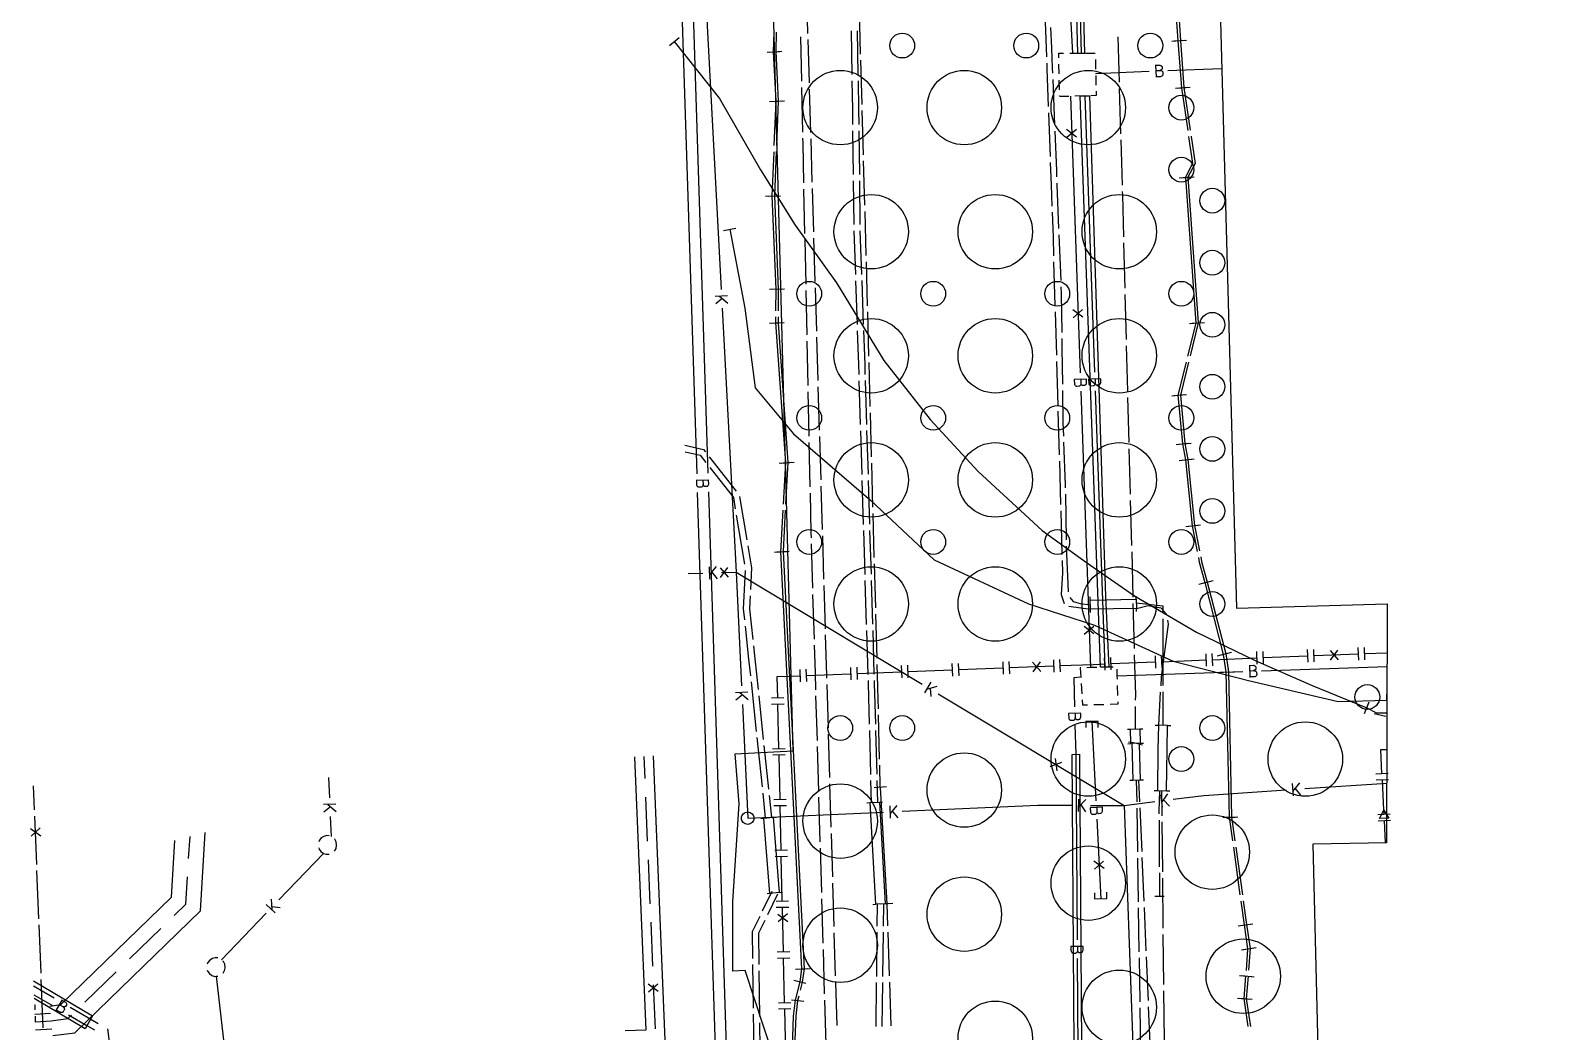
# Model space of a CAD drawing. Header units: metres. Extents: x 17721 to 17912, y 14015 to 15901.
# Drawn here: x 17721.5 to 17845.1, y 15638.4 to 15719 of the extents above; entities that cross this region are included whole.
import ezdxf

# ---------------------------------------------------------------- set-up
doc = ezdxf.new("R2010")
doc.units = ezdxf.units.M
for name, color, linetype in [('GC_GAS_AXIS', 2, 'Continuous'), ('GC_HEAT_AXIS', 30, 'Continuous'), ('GC_POWER_AXIS', 40, 'Continuous'), ('GC_RESULT_1F93603DB5', 3, 'Continuous'), ('GC_RESULT_5DD67F7FB9', 3, 'Continuous'), ('GC_SEWER_AXIS', 6, 'Continuous'), ('GC_SITE_BOUNDARY', 7, 'Continuous'), ('GC_TEST_GREEN_ZONE', 3, 'Continuous'), ('GC_WATER_AXIS', 5, 'Continuous')]:
    doc.layers.add(name, color=color, linetype=linetype)

msp = doc.modelspace()

# ---------------------------------------------------------------- linework, layer by layer
at = {"layer": 'GC_GAS_AXIS'}
for points in [[(17820.36, 15667.95), (17820.32, 15668.95)], [(17820.86, 15667.97), (17820.82, 15668.97)], [(17824.45, 15668.11), (17824.41, 15669.11)], [(17824.95, 15668.13), (17824.91, 15669.13)], [(17826.22, 15669.05), (17826.88, 15668.3)], [(17826.82, 15669.08), (17826.23, 15668.27)], [(17828.54, 15668.27), (17828.5, 15669.27)], [(17829.04, 15668.29), (17829, 15669.29)], [(17787.62, 15666.67), (17787.59, 15667.67)], [(17788.12, 15666.69), (17788.09, 15667.69)], [(17791.72, 15666.83), (17791.68, 15667.83)], [(17792.22, 15666.85), (17792.18, 15667.85)], [(17795.81, 15666.98), (17795.77, 15667.98)], [(17796.31, 15667), (17796.27, 15668)], [(17796.29, 15667.5), (17799.88, 15667.64)], [(17799.9, 15667.14), (17799.86, 15668.14)], [(17800.4, 15667.16), (17800.36, 15668.16)], [(17800.38, 15667.66), (17803.97, 15667.8)], [(17802.24, 15668.11), (17802.9, 15667.35)], [(17802.84, 15668.13), (17802.25, 15667.33)], [(17803.99, 15667.3), (17803.95, 15668.3)], [(17804.49, 15667.32), (17804.45, 15668.32)], [(17804.47, 15667.82), (17807.14, 15667.92), (17808.06, 15667.96)], [(17808.08, 15667.46), (17808.04, 15668.46)], [(17808.58, 15667.48), (17808.54, 15668.48)], [(17808.56, 15667.98), (17812.16, 15668.12)], [(17812.18, 15667.62), (17812.14, 15668.62)], [(17812.68, 15667.64), (17812.64, 15668.64)], [(17812.66, 15668.14), (17816.25, 15668.28)], [(17816.27, 15667.78), (17816.23, 15668.78)], [(17816.77, 15667.8), (17816.73, 15668.8)], [(17816.75, 15668.3), (17820.34, 15668.45)], [(17820.84, 15668.47), (17824.43, 15668.61)], [(17824.93, 15668.63), (17828.52, 15668.77)], [(17829.02, 15668.79), (17830.82, 15668.86)], [(17781.69, 15665.21), (17781.65, 15666.94), (17783.51, 15667.01)], [(17783.53, 15666.51), (17783.49, 15667.51)], [(17784.03, 15666.53), (17783.99, 15667.53)], [(17784.01, 15667.03), (17787.6, 15667.17)], [(17788.1, 15667.19), (17791.7, 15667.33)], [(17792.2, 15667.35), (17795.79, 15667.48)], [(17782.19, 15665.22), (17781.19, 15665.19)], [(17782.2, 15664.72), (17781.2, 15664.69)], [(17781.78, 15661.11), (17781.7, 15664.71)], [(17782.28, 15661.12), (17781.28, 15661.1)], [(17782.3, 15660.62), (17781.3, 15660.6)], [(17781.88, 15657.02), (17781.8, 15660.61)], [(17830.41, 15659.1), (17830.32, 15661.05), (17830.82, 15661.05)], [(17830.91, 15659.13), (17829.91, 15659.08)], [(17830.94, 15658.63), (17829.94, 15658.58)], [(17830.56, 15656.16), (17830.44, 15658.6)], [(17782.38, 15657.03), (17781.38, 15657.01)], [(17782.39, 15656.53), (17781.39, 15656.51)], [(17781.97, 15652.92), (17781.89, 15656.52)], [(17831.08, 15655.85), (17830.08, 15655.79)], [(17831.11, 15655.35), (17830.11, 15655.29)], [(17830.58, 15655.82), (17830.56, 15656.16)], [(17830.7, 15653.57), (17830.61, 15655.32)], [(17782.47, 15652.94), (17781.47, 15652.91)], [(17782.48, 15652.44), (17781.48, 15652.41)], [(17782.06, 15648.83), (17781.98, 15652.42)], [(17782.56, 15648.84), (17781.56, 15648.82)], [(17782.58, 15648.34), (17781.58, 15648.32)], [(17781.73, 15647.2), (17782.49, 15647.85)], [(17782.16, 15644.74), (17782.08, 15648.33)], [(17781.71, 15647.8), (17782.51, 15647.2)], [(17782.66, 15644.75), (17781.66, 15644.73)], [(17782.67, 15644.25), (17781.67, 15644.23)], [(17782.25, 15640.64), (17782.17, 15644.24)], [(17782.75, 15640.65), (17781.75, 15640.63)], [(17782.76, 15640.15), (17781.76, 15640.13)], [(17782.34, 15636.55), (17782.26, 15640.14)]]:
    msp.add_lwpolyline(points, dxfattribs=at)
msp.add_lwpolyline([(17830.56, 15656.16), (17830.95, 15655.53), (17830.21, 15655.51)], close=True, dxfattribs=at)
at = {"layer": 'GC_HEAT_AXIS'}
for points in [[(17771.66, 15660.56), (17772.63, 15636.98), (17769.37, 15636.87)], [(17770.14, 15660.46), (17771.05, 15638.45), (17769.4, 15638.39)], [(17770.9, 15660.51), (17770.97, 15658.73)], [(17771.03, 15657.23), (17771.18, 15653.68)], [(17723.24, 15638), (17725.01, 15638.24), (17735.15, 15648.07), (17735.53, 15654.37)], [(17734.2, 15652.29), (17734.31, 15654.04)], [(17723, 15640.38), (17723.9, 15640.51), (17732.81, 15649.15), (17733.09, 15653.72)], [(17771.24, 15652.18), (17771.39, 15648.63)], [(17733.03, 15647.69), (17733.98, 15648.61), (17734.11, 15650.79)], [(17729.43, 15644.2), (17731.95, 15646.64)], [(17771.45, 15647.14), (17771.6, 15643.59)], [(17725.83, 15640.7), (17728.35, 15643.15)], [(17772.06, 15641.57), (17771.25, 15642.15)], [(17772.03, 15642.16), (17771.28, 15641.51)], [(17771.66, 15642.09), (17771.8, 15638.54)], [(17721.76, 15640.49), (17721.81, 15640.49), (17721.81, 15640.07)], [(17721.79, 15639.74), (17723.06, 15639.82)], [(17721.82, 15639.11), (17723.12, 15639.19), (17724.46, 15639.38), (17724.75, 15639.66)], [(17721.82, 15639.57), (17721.82, 15639.11)], [(17721.82, 15639.11), (17721.82, 15639.1)], [(17721.85, 15638.48), (17723.18, 15638.56)]]:
    msp.add_lwpolyline(points, dxfattribs=at)
at = {"layer": 'GC_POWER_AXIS'}
for points in [[(17784, 15722.27), (17784.1, 15718.77)], [(17788.38, 15717.11), (17788.29, 15720.67)], [(17803.24, 15720.39), (17803.36, 15716.88)], [(17813.83, 15720.07), (17813.96, 15718.18), (17814.25, 15714.39), (17814.75, 15710.96)], [(17814.02, 15720.25), (17814.16, 15718.2), (17814.44, 15714.4), (17814.95, 15710.97)], [(17772.96, 15717.81), (17773.74, 15718.43)], [(17781.38, 15718.88), (17781.33, 15717.29), (17781.54, 15713.31), (17781.39, 15709.74)], [(17781.58, 15718.88), (17781.53, 15717.3), (17781.74, 15713.32), (17781.59, 15709.74)], [(17783.53, 15718.49), (17783.6, 15714.91)], [(17787.69, 15715.45), (17787.63, 15718.98)], [(17788.19, 15715.46), (17788.13, 15718.99)], [(17803.69, 15719.25), (17803.77, 15717.59), (17803.83, 15715.96), (17803.85, 15715.57)], [(17809.11, 15718.49), (17809.21, 15714.84)], [(17773.35, 15718.12), (17777.01, 15713.52), (17780.31, 15707.77), (17783.11, 15703.31), (17786.42, 15698.67), (17790.25, 15692.41), (17793.97, 15687.66), (17797.86, 15683.47), (17803.02, 15678.71), (17806.59, 15676.12), (17810.45, 15673.45), (17815.46, 15670.52), (17820.19, 15668.23), (17824.78, 15666.22), (17829.2, 15664.43), (17829.96, 15664.02), (17830.82, 15664.02)], [(17780.83, 15717.26), (17781.83, 15717.32)], [(17781.03, 15717.27), (17782.03, 15717.33)], [(17784.12, 15718.27), (17784.22, 15714.78)], [(17813.46, 15718.14), (17814.46, 15718.22)], [(17813.66, 15718.16), (17814.66, 15718.23)], [(17788.49, 15713.05), (17788.4, 15716.61)], [(17803.38, 15716.38), (17803.4, 15715.91), (17803.51, 15712.87)], [(17787.75, 15711.42), (17787.74, 15712.63), (17787.7, 15714.95)], [(17788.25, 15711.43), (17788.24, 15712.64), (17788.2, 15714.96)], [(17803.87, 15715.07), (17803.98, 15712.12), (17804.01, 15711.39)], [(17783.61, 15714.41), (17783.69, 15710.82)], [(17784.23, 15714.28), (17784.34, 15710.78)], [(17809.23, 15714.34), (17809.33, 15710.69)], [(17813.75, 15714.35), (17814.75, 15714.43)], [(17813.95, 15714.36), (17814.94, 15714.44)], [(17781.04, 15713.28), (17782.04, 15713.34)], [(17781.24, 15713.29), (17782.24, 15713.35)], [(17788.6, 15708.99), (17788.51, 15712.55)], [(17803.53, 15712.37), (17803.65, 15708.86)], [(17787.8, 15707.4), (17787.76, 15710.92)], [(17788.3, 15707.4), (17788.26, 15710.93)], [(17783.7, 15710.32), (17783.71, 15709.93), (17783.77, 15706.73)], [(17784.35, 15710.28), (17784.45, 15706.78)], [(17804.03, 15710.89), (17804.16, 15707.71), (17804.18, 15707.21)], [(17809.35, 15710.19), (17809.45, 15706.54)], [(17814.82, 15710.47), (17814.82, 15710.44), (17815.13, 15708.32), (17814.56, 15707.16), (17815.4, 15695.43), (17814.74, 15692.76)], [(17815.02, 15710.48), (17815.02, 15710.47), (17815.34, 15708.28), (17814.76, 15707.18), (17815.6, 15695.45)], [(17781.37, 15709.24), (17781.22, 15705.67), (17781.53, 15698.17), (17781.52, 15696.42)], [(17781.57, 15709.25), (17781.42, 15705.67), (17781.73, 15698.17), (17781.72, 15696.42)], [(17788.71, 15704.93), (17788.62, 15708.49)], [(17803.67, 15708.36), (17803.73, 15706.58), (17803.8, 15704.85)], [(17814.26, 15707.14), (17815.26, 15707.21)], [(17783.78, 15706.23), (17783.86, 15702.65)], [(17784.47, 15706.28), (17784.57, 15702.78)], [(17787.85, 15703.37), (17787.8, 15706.9)], [(17788.35, 15703.37), (17788.3, 15706.9)], [(17804.2, 15706.71), (17804.2, 15706.6), (17804.34, 15703.04)], [(17809.47, 15706.04), (17809.48, 15705.76), (17809.56, 15702.39)], [(17814.06, 15707.12), (17815.06, 15707.2)], [(17780.72, 15705.65), (17781.72, 15705.69)], [(17780.92, 15705.65), (17781.92, 15705.69)], [(17788.82, 15700.87), (17788.73, 15704.43)], [(17803.82, 15704.36), (17803.89, 15702.35), (17803.93, 15700.85)], [(17777.33, 15702.9), (17778.31, 15703.08)], [(17777.82, 15702.99), (17779.04, 15696.62), (17779.88, 15690.21), (17782.97, 15686.5), (17789.19, 15681.14), (17794.3, 15676.36), (17801.92, 15672.79), (17807.22, 15671.08), (17813.57, 15668.19), (17819.65, 15666.62), (17826.88, 15664.92), (17830.82, 15665.03)], [(17784.59, 15702.28), (17784.69, 15698.78)], [(17787.98, 15699.34), (17787.85, 15702.87)], [(17788.48, 15699.35), (17788.35, 15702.87)], [(17804.36, 15702.54), (17804.51, 15698.86)], [(17783.87, 15702.15), (17783.95, 15698.56)], [(17809.58, 15701.89), (17809.67, 15698.24)], [(17788.93, 15696.82), (17788.84, 15700.37)], [(17803.94, 15700.35), (17804.04, 15696.84)], [(17788.12, 15695.31), (17787.99, 15698.84)], [(17788.62, 15695.32), (17788.49, 15698.85)], [(17781.03, 15698.15), (17782.03, 15698.19)], [(17781.23, 15698.15), (17782.23, 15698.19)], [(17783.96, 15698.06), (17784.03, 15694.48)], [(17784.7, 15698.28), (17784.81, 15694.78)], [(17804.53, 15698.36), (17804.55, 15697.8), (17804.59, 15694.68)], [(17809.68, 15697.74), (17809.78, 15694.09)], [(17789.04, 15692.76), (17788.95, 15696.32)], [(17804.06, 15696.34), (17804.16, 15692.83)], [(17781.02, 15695.42), (17782.02, 15695.48)], [(17781.22, 15695.42), (17782.22, 15695.48)], [(17781.52, 15695.92), (17781.52, 15695.45), (17782.31, 15684.18), (17782.13, 15680.84)], [(17781.72, 15695.92), (17781.72, 15695.45), (17782.51, 15684.18), (17782.33, 15680.84)], [(17814.9, 15695.39), (17815.9, 15695.47)], [(17815.6, 15695.45), (17814.94, 15692.78)], [(17815.1, 15695.41), (17816.1, 15695.48)], [(17784.04, 15693.98), (17784.12, 15690.39)], [(17784.82, 15694.28), (17784.92, 15690.79)], [(17788.25, 15691.28), (17788.23, 15692.08), (17788.13, 15694.81)], [(17788.75, 15691.29), (17788.73, 15692.1), (17788.63, 15694.82)], [(17804.6, 15694.18), (17804.61, 15693.43), (17804.64, 15690.5)], [(17809.79, 15693.59), (17809.89, 15689.94)], [(17789.15, 15688.7), (17789.06, 15692.26)], [(17804.17, 15692.33), (17804.27, 15688.82)], [(17814.62, 15692.28), (17813.96, 15689.61), (17814.32, 15685.69), (17814.57, 15684.41), (17815.1, 15679.09), (17815.51, 15677.03)], [(17814.82, 15692.29), (17814.16, 15689.62), (17814.52, 15685.71), (17814.77, 15684.43), (17815.29, 15679.11), (17815.7, 15677.07)], [(17784.13, 15689.89), (17784.2, 15686.31)], [(17784.94, 15690.29), (17785.04, 15686.79)], [(17788.37, 15687.25), (17788.27, 15690.78)], [(17788.87, 15687.26), (17788.77, 15690.79)], [(17804.65, 15690), (17804.68, 15687.41), (17804.72, 15686.32)], [(17809.9, 15689.44), (17810, 15685.79)], [(17813.46, 15689.56), (17814.46, 15689.66)], [(17813.66, 15689.58), (17814.65, 15689.67)], [(17789.26, 15684.64), (17789.17, 15688.2)], [(17804.28, 15688.32), (17804.38, 15684.81)], [(17785.06, 15686.29), (17785.16, 15682.79)], [(17788.5, 15683.23), (17788.39, 15686.75)], [(17789, 15683.24), (17788.89, 15686.77)], [(17774.21, 15685.58), (17775.72, 15685.23), (17775.86, 15685.05)], [(17774.23, 15685.06), (17775.43, 15684.79), (17775.91, 15684.18)], [(17784.21, 15685.81), (17784.29, 15682.22)], [(17804.74, 15685.82), (17804.88, 15682.4), (17804.88, 15682.14)], [(17810.01, 15685.29), (17810.1, 15681.64)], [(17813.82, 15685.64), (17814.82, 15685.74)], [(17814.03, 15685.66), (17815.02, 15685.76)], [(17776.17, 15684.66), (17778.35, 15681.87)], [(17776.21, 15683.79), (17778.12, 15681.36), (17778.27, 15680.45)], [(17781.81, 15684.15), (17782.81, 15684.21)], [(17782.01, 15684.15), (17783.01, 15684.21)], [(17789.37, 15680.58), (17789.28, 15684.14)], [(17804.4, 15684.31), (17804.5, 15680.8)], [(17814.07, 15684.36), (17815.07, 15684.46)], [(17814.27, 15684.38), (17815.27, 15684.48)], [(17788.62, 15679.2), (17788.51, 15682.73)], [(17789.12, 15679.21), (17789.01, 15682.74)], [(17778.61, 15681.46), (17779.2, 15677.96)], [(17784.3, 15681.72), (17784.37, 15678.53), (17784.38, 15678.13)], [(17785.17, 15682.29), (17785.28, 15678.79)], [(17804.89, 15681.64), (17804.95, 15677.96)], [(17782.1, 15680.34), (17781.92, 15677), (17783.62, 15643.38), (17783.47, 15642.34), (17783.1, 15640.87), (17782.95, 15639.57), (17782.85, 15637.06), (17783.1, 15634.28)], [(17782.3, 15680.35), (17782.12, 15677.01), (17783.82, 15643.39), (17783.66, 15642.3), (17783.5, 15641.67)], [(17789.48, 15676.53), (17789.39, 15680.08)], [(17804.51, 15680.3), (17804.61, 15676.79)], [(17810.12, 15681.14), (17810.21, 15677.49)], [(17778.35, 15679.95), (17779.02, 15676)], [(17814.6, 15679.04), (17815.6, 15679.14)], [(17814.8, 15679.06), (17815.79, 15679.16)], [(17784.39, 15677.63), (17784.5, 15674.05)], [(17785.29, 15678.29), (17785.39, 15674.79)], [(17788.74, 15675.17), (17788.63, 15678.7)], [(17789.24, 15675.18), (17789.13, 15678.71)], [(17779.28, 15677.47), (17779.57, 15675.71), (17779.49, 15673.95)], [(17781.42, 15676.97), (17782.42, 15677.03)], [(17781.62, 15676.98), (17782.62, 15677.04)], [(17804.63, 15676.29), (17804.65, 15675.3), (17804.54, 15673.56), (17804.8, 15672.83)], [(17804.96, 15677.46), (17805.11, 15673.78)], [(17810.23, 15676.99), (17810.32, 15673.34)], [(17815.61, 15676.54), (17815.68, 15676.17), (17816.12, 15674.51), (17817.61, 15668.73), (17817.83, 15667.31), (17818.09, 15655.61), (17818.36, 15653.69)], [(17815.8, 15676.58), (17815.87, 15676.22), (17816.31, 15674.56), (17817.81, 15668.78), (17818.03, 15667.32), (17818.29, 15655.61), (17818.56, 15653.69)], [(17779.06, 15675.5), (17778.91, 15672.39), (17779.01, 15671.5)], [(17789.59, 15672.47), (17789.5, 15676.03)], [(17785.41, 15674.29), (17785.51, 15670.79)], [(17788.86, 15671.14), (17788.75, 15674.67)], [(17789.36, 15671.15), (17789.25, 15674.68)], [(17815.64, 15674.39), (17816.6, 15674.63)], [(17815.83, 15674.44), (17816.8, 15674.69)], [(17779.46, 15673.45), (17779.41, 15672.4), (17779.68, 15669.92)], [(17784.51, 15673.55), (17784.62, 15669.96)], [(17805.17, 15672.6), (17806.91, 15672.36)], [(17805.25, 15673.32), (17805.5, 15673), (17806.08, 15672.84), (17806.9, 15672.73)], [(17806.89, 15673.11), (17806.89, 15673.36)], [(17810.33, 15672.84), (17810.43, 15669.19)], [(17810.59, 15673.18), (17810.59, 15673.43)], [(17810.6, 15672.89), (17812.75, 15672.63), (17812.75, 15672.1)], [(17810.61, 15672.43), (17811.57, 15672.66), (17812.57, 15672.47), (17813, 15672), (17813.01, 15671.97)], [(17789.7, 15668.41), (17789.61, 15671.97)], [(17806.91, 15672.11), (17806.91, 15672.36)], [(17810.61, 15672.18), (17810.61, 15672.43)], [(17813.11, 15671.48), (17813.18, 15671.16), (17812.62, 15666.93), (17812.57, 15666.18)], [(17812.75, 15671.6), (17812.75, 15666.21)], [(17779.06, 15671), (17779.35, 15668.33), (17779.49, 15667.01)], [(17785.53, 15670.29), (17785.62, 15667.03), (17785.63, 15666.8)], [(17788.98, 15667.11), (17788.88, 15670.64)], [(17789.48, 15667.13), (17789.38, 15670.65)], [(17779.73, 15669.42), (17779.84, 15668.38), (17780.11, 15665.9)], [(17784.63, 15669.46), (17784.7, 15667.24), (17784.74, 15665.88)], [(17817.32, 15668.66), (17818.29, 15668.91)], [(17789.81, 15664.35), (17789.79, 15665.08), (17789.77, 15666.12), (17789.72, 15667.91)], [(17810.44, 15668.69), (17810.53, 15665.45), (17810.52, 15665.04)], [(17817.13, 15668.61), (17818.09, 15668.85)], [(17779.54, 15666.51), (17779.96, 15662.52)], [(17789.09, 15663.09), (17789, 15666.37), (17789, 15666.61)], [(17789.59, 15663.1), (17789.5, 15666.38), (17789.5, 15666.63)], [(17817.33, 15667.3), (17818.33, 15667.32)], [(17817.53, 15667.3), (17818.53, 15667.33)], [(17780.16, 15665.4), (17780.53, 15661.88)], [(17784.75, 15665.38), (17784.86, 15661.79)], [(17785.64, 15666.3), (17785.75, 15662.8)], [(17812.54, 15665.68), (17812.38, 15663.02)], [(17812.75, 15665.71), (17812.75, 15663.01)], [(17830.83, 15664.53), (17830.8, 15665.53)], [(17810.52, 15664.54), (17810.51, 15662.71)], [(17829.01, 15663.97), (17829.39, 15664.89)], [(17829.79, 15663.95), (17830.73, 15663.75)], [(17789.91, 15660.29), (17789.82, 15663.85)], [(17809.88, 15662.69), (17810.13, 15662.7)], [(17810.88, 15662.72), (17811.13, 15662.73)], [(17812.13, 15663.02), (17812.38, 15663.02)], [(17813.13, 15663), (17813.38, 15663)], [(17780.01, 15662.03), (17780.43, 15658.04)], [(17785.76, 15662.3), (17785.86, 15658.8)], [(17789.2, 15659.06), (17789.11, 15662.59)], [(17789.7, 15659.07), (17789.61, 15662.6)], [(17809.92, 15661.53), (17810.17, 15661.54)], [(17809.98, 15661.67), (17810.23, 15661.62)], [(17810.86, 15661.48), (17811.1, 15661.43)], [(17810.92, 15661.56), (17811.17, 15661.57)], [(17780.58, 15661.38), (17780.95, 15657.86)], [(17784.87, 15661.29), (17784.98, 15657.71)], [(17789.96, 15658.01), (17789.92, 15659.79)], [(17721.78, 15656.19), (17721.7, 15658.14)], [(17785.88, 15658.3), (17785.98, 15654.8)], [(17789.26, 15656.79), (17789.21, 15658.56)], [(17790.46, 15658.04), (17789.46, 15657.98)], [(17789.76, 15656.81), (17789.71, 15658.57)], [(17789.96, 15658.01), (17790.48, 15648.62), (17790.54, 15646.85)], [(17810.07, 15658.59), (17810.32, 15658.59)], [(17810.66, 15656.84), (17810.63, 15658.6)], [(17810.79, 15658.61), (17810.86, 15656.85)], [(17810.94, 15658.61), (17811.19, 15658.62)], [(17812.05, 15657.75), (17812.3, 15657.75)], [(17812.47, 15657.74), (17812.43, 15656.07), (17812.43, 15655.87)], [(17812.69, 15655.72), (17812.67, 15657.74)], [(17780.48, 15657.54), (17780.69, 15655.54)], [(17781.01, 15657.36), (17781.19, 15655.6)], [(17784.99, 15657.21), (17785.1, 15653.62)], [(17788.89, 15656.76), (17789.14, 15656.78)], [(17789.89, 15656.82), (17790.14, 15656.84)], [(17813.05, 15657.73), (17813.3, 15657.73)], [(17721.95, 15651.8), (17721.8, 15655.69)], [(17780.32, 15655.52), (17780.57, 15655.54)], [(17781.32, 15655.6), (17781.57, 15655.62)], [(17810.72, 15652.81), (17810.66, 15656.34)], [(17810.89, 15656.35), (17811.04, 15652.85)], [(17812.44, 15655.37), (17812.45, 15651.61)], [(17817.59, 15655.6), (17818.59, 15655.62)], [(17817.79, 15655.6), (17818.79, 15655.63)], [(17721.46, 15654.69), (17722.27, 15654.1)], [(17721.49, 15654.09), (17722.24, 15654.75)], [(17786, 15654.3), (17786.1, 15650.8)], [(17812.73, 15651.19), (17812.69, 15655.22)], [(17785.11, 15653.12), (17785.22, 15649.54)], [(17818.43, 15653.19), (17818.96, 15649.34)], [(17818.63, 15653.2), (17819.16, 15649.36)], [(17810.78, 15648.79), (17810.73, 15652.31)], [(17811.06, 15652.35), (17811.21, 15648.84)], [(17722.13, 15647.42), (17721.97, 15651.3)], [(17812.46, 15651.11), (17812.47, 15649.24)], [(17812.78, 15646.65), (17812.74, 15650.69)], [(17781.22, 15649.62), (17780.45, 15648.04)], [(17780.83, 15649.45), (17781.07, 15649.48)], [(17781.67, 15649.4), (17780.86, 15647.74)], [(17781.82, 15649.54), (17782.07, 15649.56)], [(17786.11, 15650.3), (17786.22, 15646.8)], [(17812.09, 15649.24), (17812.84, 15649.24)], [(17785.23, 15649.04), (17785.33, 15645.45)], [(17789.36, 15648.57), (17789.61, 15648.59)], [(17789.72, 15646.83), (17789.74, 15648.61)], [(17790.98, 15648.65), (17789.98, 15648.59)], [(17790.22, 15646.83), (17790.24, 15648.6)], [(17790.36, 15648.63), (17790.61, 15648.64)], [(17810.84, 15644.76), (17810.79, 15648.29)], [(17811.23, 15648.34), (17811.38, 15644.84)], [(17819.03, 15648.84), (17819.3, 15646.92), (17819.58, 15645), (17819.45, 15643.25)], [(17819.23, 15648.87), (17819.49, 15646.95), (17819.77, 15645.02), (17819.65, 15643.28)], [(17722.3, 15643.03), (17722.15, 15646.92)], [(17780.24, 15647.59), (17779.64, 15646.37), (17779.66, 15644.23)], [(17780.65, 15647.29), (17780.14, 15646.25), (17780.17, 15643.73)], [(17818.81, 15646.85), (17819.79, 15646.99)], [(17819, 15646.87), (17819.99, 15647.02)], [(17786.23, 15646.3), (17786.33, 15642.81)], [(17789.67, 15642.78), (17789.71, 15646.33)], [(17790.17, 15642.78), (17790.21, 15646.33)], [(17790.56, 15646.35), (17790.68, 15642.81)], [(17812.82, 15642.11), (17812.78, 15646.15)], [(17785.35, 15644.95), (17785.45, 15641.37)], [(17810.91, 15640.73), (17810.85, 15644.26)], [(17811.4, 15644.34), (17811.55, 15640.83)], [(17819.09, 15644.93), (17820.07, 15645.07)], [(17819.28, 15644.95), (17820.27, 15645.1)], [(17779.67, 15643.73), (17779.72, 15640.22)], [(17780.18, 15643.23), (17780.22, 15639.54)], [(17783.12, 15643.35), (17784.12, 15643.41)], [(17783.32, 15643.36), (17784.32, 15643.42)], [(17722.47, 15638.64), (17722.32, 15642.53)], [(17782.99, 15642.46), (17783.95, 15642.22)], [(17786.35, 15642.31), (17786.45, 15638.81)], [(17789.62, 15638.73), (17789.66, 15642.28)], [(17790.12, 15638.73), (17790.16, 15642.28)], [(17790.7, 15642.31), (17790.81, 15638.78)], [(17818.92, 15642.85), (17819.92, 15642.77)], [(17819.12, 15642.84), (17820.11, 15642.75)], [(17819.42, 15642.81), (17819.26, 15640.99), (17819.6, 15638.74)], [(17819.62, 15642.79), (17819.46, 15640.98), (17819.8, 15638.74)], [(17782.8, 15640.9), (17783.8, 15640.78)], [(17783.39, 15641.19), (17783.3, 15640.84), (17783.15, 15639.56), (17783.05, 15637.07), (17783.24, 15635.05), (17783.3, 15634.28), (17783.19, 15633.31)], [(17785.47, 15640.87), (17785.57, 15637.28)], [(17812.87, 15637.58), (17812.83, 15641.61)], [(17818.76, 15641.03), (17819.76, 15640.95)], [(17818.96, 15641.02), (17819.95, 15640.93)], [(17779.72, 15639.72), (17779.76, 15636.93), (17779.78, 15636.22)], [(17810.97, 15636.71), (17810.91, 15640.23)], [(17811.57, 15640.33), (17811.71, 15636.82)], [(17780.23, 15639.04), (17780.26, 15636.94), (17780.31, 15635.36)]]:
    msp.add_lwpolyline(points, dxfattribs=at)
for points in [[(17806.89, 15673.1), (17810.59, 15673.17), (17810.61, 15672.43), (17806.91, 15672.36)], [(17810.13, 15662.7), (17810.88, 15662.72), (17810.92, 15661.56), (17810.17, 15661.54)], [(17812.38, 15663.02), (17812.35, 15661.07), (17812.3, 15657.75), (17813.04, 15657.73), (17813.1, 15661.06), (17813.12, 15663)], [(17810.23, 15661.62), (17810.32, 15658.59), (17810.94, 15658.61), (17810.86, 15661.48)], [(17789.14, 15656.78), (17789.89, 15656.82), (17790.36, 15648.63), (17789.61, 15648.59)], [(17780.57, 15655.54), (17781.32, 15655.6), (17781.82, 15649.54), (17781.07, 15649.47)]]:
    msp.add_lwpolyline(points, close=True, dxfattribs=at)
at = {"layer": 'GC_RESULT_1F93603DB5', "true_color": 0x2c7553}
for centre in [(17786.73, 15712.79), (17796.73, 15712.79), (17806.73, 15712.79), (17789.23, 15702.79), (17799.23, 15702.79), (17809.23, 15702.79), (17789.23, 15692.79), (17799.23, 15692.79), (17809.23, 15692.79), (17789.23, 15682.79), (17799.23, 15682.79), (17809.23, 15682.79), (17789.23, 15672.79), (17799.23, 15672.79), (17809.23, 15672.79), (17806.73, 15660.29), (17824.23, 15660.29), (17796.73, 15657.79), (17786.73, 15655.29), (17816.73, 15652.79), (17806.73, 15650.29), (17796.73, 15647.79), (17786.73, 15645.29), (17819.23, 15642.79), (17809.23, 15640.29), (17799.23, 15637.79)]:
    msp.add_circle(centre, 3, dxfattribs=at)
at = {"layer": 'GC_RESULT_5DD67F7FB9', "true_color": 0x9b704a}
for centre in [(17791.73, 15717.79), (17801.73, 15717.79), (17811.73, 15717.79), (17814.23, 15712.79), (17814.23, 15707.79), (17816.73, 15705.29), (17816.73, 15700.29), (17784.23, 15697.79), (17794.23, 15697.79), (17804.23, 15697.79), (17814.23, 15697.79), (17816.73, 15695.29), (17816.73, 15690.29), (17784.23, 15687.79), (17794.23, 15687.79), (17804.23, 15687.79), (17814.23, 15687.79), (17816.73, 15685.29), (17816.73, 15680.29), (17784.23, 15677.79), (17794.23, 15677.79), (17804.23, 15677.79), (17814.23, 15677.79), (17816.73, 15672.79), (17829.23, 15665.29), (17786.73, 15662.79), (17791.73, 15662.79), (17816.73, 15662.79), (17814.23, 15660.29)]:
    msp.add_circle(centre, 1, dxfattribs=at)
at = {"layer": 'GC_SEWER_AXIS'}
for points in [[(17775.32, 15740.77), (17776.01, 15719.39), (17777.13, 15698.13)], [(17777.64, 15697.62), (17776.65, 15697.57)], [(17777.22, 15697.41), (17776.69, 15696.97)], [(17777.01, 15697.59), (17777.68, 15697.02)], [(17777.21, 15696.63), (17778.33, 15675.36)], [(17774.48, 15675.24), (17775.66, 15675.27)], [(17776.17, 15675.78), (17776.2, 15674.79)], [(17776.19, 15675.14), (17776.77, 15675.8)], [(17776.38, 15675.35), (17776.8, 15674.81)], [(17777.65, 15675.72), (17777.05, 15674.91)], [(17777.05, 15675.69), (17777.7, 15674.94)], [(17777.16, 15675.32), (17778.33, 15675.36)], [(17778.33, 15675.36), (17793.34, 15666.34)], [(17778.33, 15675.36), (17778.76, 15666.19)], [(17794.04, 15666.48), (17793.53, 15665.63)], [(17779.27, 15665.69), (17778.28, 15665.64)], [(17778.85, 15665.48), (17778.31, 15665.04)], [(17778.64, 15665.66), (17779.3, 15665.09)], [(17793.71, 15665.93), (17794.55, 15666.17)], [(17793.98, 15666.01), (17794.04, 15665.32)], [(17794.62, 15665.56), (17809.63, 15656.54)], [(17778.84, 15664.69), (17779.27, 15655.53), (17790.22, 15656.02)], [(17804.06, 15660.33), (17804.2, 15659.33)], [(17804.58, 15660.02), (17803.64, 15659.67)], [(17745.47, 15658.8), (17745.55, 15657.17)], [(17816.04, 15657.36), (17822.68, 15657.81)], [(17823.18, 15658.33), (17823.24, 15657.34)], [(17823.22, 15657.69), (17823.78, 15658.37)], [(17823.4, 15657.91), (17823.84, 15657.38)], [(17824.18, 15657.91), (17830.82, 15658.36)], [(17746.06, 15656.66), (17745.07, 15656.62)], [(17745.42, 15656.63), (17746.08, 15656.06)], [(17790.72, 15656.53), (17790.77, 15655.54)], [(17790.75, 15655.89), (17791.32, 15656.55)], [(17791.72, 15656.09), (17802.67, 15656.58)], [(17802.67, 15656.58), (17805.4, 15656.57)], [(17805.93, 15657.05), (17805.92, 15656.06)], [(17805.93, 15656.41), (17806.53, 15657.04)], [(17806.12, 15656.61), (17806.52, 15656.05)], [(17806.9, 15656.56), (17809.63, 15656.54)], [(17809.63, 15656.54), (17812.09, 15656.86)], [(17809.63, 15656.54), (17810.44, 15634.3)], [(17812.55, 15657.4), (17812.68, 15656.42)], [(17812.63, 15656.77), (17813.15, 15657.48)], [(17812.8, 15657), (17813.27, 15656.5)], [(17813.58, 15657.05), (17816.04, 15657.36)], [(17745.63, 15656.45), (17745.1, 15656.02)], [(17745.62, 15655.67), (17745.7, 15654.04)], [(17790.93, 15656.1), (17791.37, 15655.56)], [(17745.52, 15654.1), (17745.34, 15654.12), (17745.1, 15654.06), (17744.89, 15653.94), (17744.74, 15653.75), (17744.69, 15653.61)], [(17744.69, 15653.13), (17744.71, 15653.04), (17744.85, 15652.84), (17745.05, 15652.7), (17745.07, 15652.69), (17745.28, 15652.63), (17745.53, 15652.63)], [(17745.95, 15652.88), (17746.08, 15653.08), (17746.13, 15653.32), (17746.13, 15653.37), (17746.1, 15653.61), (17745.98, 15653.83), (17745.95, 15653.86)], [(17741.48, 15648.94), (17745.07, 15652.69)], [(17736.86, 15644.11), (17740.45, 15647.86)], [(17740.46, 15648.58), (17741.18, 15647.89)], [(17740.92, 15648.13), (17740.88, 15649.01)], [(17740.91, 15648.41), (17741.59, 15648.32)], [(17736.54, 15644.26), (17736.35, 15644.27), (17736.11, 15644.22), (17735.91, 15644.09), (17735.75, 15643.9), (17735.7, 15643.77)], [(17735.7, 15643.28), (17735.73, 15643.2), (17735.87, 15643), (17736.07, 15642.85), (17736.3, 15642.78), (17736.42, 15642.79)], [(17736.97, 15643.04), (17737.09, 15643.24), (17737.15, 15643.47), (17737.15, 15643.53), (17737.11, 15643.77), (17737, 15643.98), (17736.96, 15644.01)], [(17736.42, 15642.79), (17737.25, 15635.55)], [(17736.42, 15642.79), (17736.54, 15642.79)]]:
    msp.add_lwpolyline(points, dxfattribs=at)
msp.add_lwpolyline([(17778.77, 15655.53), (17778.78, 15655.63), (17778.81, 15655.72), (17778.91, 15655.88), (17779.07, 15655.99), (17779.17, 15656.01), (17779.27, 15656.03), (17779.37, 15656.01), (17779.46, 15655.99), (17779.62, 15655.88), (17779.73, 15655.72), (17779.76, 15655.63), (17779.77, 15655.53), (17779.76, 15655.42), (17779.73, 15655.33), (17779.62, 15655.17), (17779.46, 15655.06), (17779.37, 15655.04), (17779.27, 15655.03), (17779.17, 15655.04), (17779.07, 15655.06), (17778.91, 15655.17), (17778.81, 15655.33), (17778.78, 15655.42)], close=True, dxfattribs=at)
at = {"layer": 'GC_SITE_BOUNDARY'}
for points in [[(17778.49, 15482.78), (17778.3, 15491.09), (17779.28, 15491.22), (17779.43, 15501.05), (17778.94, 15514.04), (17778.81, 15521.48), (17786.56, 15521.65), (17786.16, 15533.25), (17785.44, 15566.74), (17784.43, 15604.12), (17783.77, 15634.5), (17781.3, 15636.48), (17779.08, 15643.24), (17778.08, 15643.2), (17778.07, 15648.8), (17778.59, 15656.69), (17778.26, 15660.72), (17782.93, 15660.95), (17780.15, 15766.17)], [(17816.7, 15745.4), (17818.68, 15672.46), (17830.82, 15672.8), (17830.78, 15653.55), (17824.83, 15653.42), (17826.15, 15599.67), (17838.18, 15599.75), (17838.18, 15563.8), (17834.27, 15561.6), (17832.02, 15561.78), (17819.28, 15561.35), (17819.43, 15555.38), (17818.71, 15555.36), (17819.68, 15518.47), (17820.37, 15518.49), (17820.52, 15512.6), (17833.26, 15512.92), (17835.43, 15513.03), (17839.46, 15513.42), (17840.8, 15513.44), (17844.34, 15513.5), (17845.11, 15475.19)]]:
    msp.add_lwpolyline(points, dxfattribs=at)
at = {"layer": 'GC_TEST_GREEN_ZONE'}
for points in [[(17778.49, 15482.78), (17778.3, 15491.09), (17779.28, 15491.22), (17779.43, 15501.05), (17778.94, 15514.04), (17778.81, 15521.48), (17786.56, 15521.65), (17786.16, 15533.25), (17785.44, 15566.74), (17784.43, 15604.12), (17783.77, 15634.5), (17781.3, 15636.48), (17779.08, 15643.24), (17778.08, 15643.2), (17778.07, 15648.8), (17778.59, 15656.69), (17778.26, 15660.72), (17782.93, 15660.95), (17780.15, 15766.17)], [(17816.7, 15745.4), (17818.68, 15672.46), (17830.82, 15672.8), (17830.78, 15653.55), (17824.83, 15653.42), (17826.15, 15599.67), (17838.18, 15599.75), (17838.18, 15563.8), (17834.27, 15561.6), (17832.02, 15561.78), (17819.28, 15561.35), (17819.43, 15555.38), (17818.71, 15555.36), (17819.68, 15518.47), (17820.37, 15518.49), (17820.52, 15512.6), (17833.26, 15512.92), (17835.43, 15513.03), (17839.46, 15513.42), (17840.8, 15513.44), (17844.34, 15513.5), (17845.11, 15475.19)]]:
    msp.add_lwpolyline(points, dxfattribs=at)
at = {"layer": 'GC_WATER_AXIS'}
for points in [[(17804.67, 15760.78), (17805.85, 15717.17), (17806.45, 15717.19), (17805.27, 15760.8)], [(17806.07, 15713.73), (17806.82, 15713.75), (17808.13, 15673.39), (17808.4, 15667.69), (17807.72, 15667.69)], [(17805.42, 15660.67), (17806.02, 15660.68), (17806.23, 15629.29), (17805.65, 15629.29)]]:
    msp.add_lwpolyline(points, close=True, dxfattribs=at)
for points in [[(17773.34, 15748.69), (17774.52, 15731.35), (17776.06, 15683.32)], [(17805.58, 15738.24), (17806.15, 15717.18)], [(17773.17, 15737.9), (17773.62, 15731.31), (17775.16, 15683.28)], [(17804.67, 15731.51), (17805.46, 15717.18)], [(17804.35, 15716.79), (17804.35, 15717.18), (17804.74, 15717.18)], [(17805.24, 15717.18), (17805.46, 15717.18), (17806.02, 15717.18)], [(17806.52, 15717.18), (17807.29, 15717.18), (17807.29, 15717.17)], [(17804.38, 15715.51), (17804.37, 15716.29)], [(17807.3, 15716.67), (17807.32, 15715.89)], [(17812.16, 15716.24), (17812.2, 15715.24)], [(17812.16, 15716.2), (17812.48, 15716.21), (17812.51, 15716.21), (17812.56, 15716.19), (17812.61, 15716.16), (17812.63, 15716.15), (17812.65, 15716.13), (17812.66, 15716.11), (17812.68, 15716.08), (17812.68, 15716.06), (17812.69, 15715.95), (17812.68, 15715.92), (17812.67, 15715.89), (17812.66, 15715.87), (17812.64, 15715.85), (17812.61, 15715.83), (17812.58, 15715.81), (17812.55, 15715.8), (17812.5, 15715.78)], [(17813.14, 15715.77), (17817.46, 15715.94)], [(17804.41, 15714.23), (17804.39, 15715.01)], [(17807.32, 15715.55), (17811.64, 15715.72)], [(17807.33, 15715.39), (17807.35, 15714.61)], [(17812.18, 15715.77), (17812.5, 15715.78)], [(17812.5, 15715.78), (17812.54, 15715.78), (17812.57, 15715.78), (17812.62, 15715.77), (17812.65, 15715.75), (17812.68, 15715.73), (17812.71, 15715.7), (17812.74, 15715.67), (17812.75, 15715.64), (17812.75, 15715.45), (17812.75, 15715.43), (17812.74, 15715.4), (17812.72, 15715.37), (17812.69, 15715.34), (17812.66, 15715.32), (17812.62, 15715.3), (17812.59, 15715.29), (17812.56, 15715.28), (17812.2, 15715.27)], [(17805.16, 15713.7), (17804.43, 15713.68), (17804.42, 15713.73)], [(17805.3, 15713.71), (17806.08, 15691.43)], [(17806.44, 15713.74), (17805.66, 15713.72)], [(17806.45, 15713.74), (17807.23, 15691.46)], [(17807.36, 15714.11), (17807.37, 15713.76), (17806.94, 15713.75)], [(17805.79, 15710.42), (17804.98, 15711.02)], [(17805.77, 15711.02), (17805.01, 15710.37)], [(17806.3, 15695.91), (17805.49, 15696.5)], [(17806.27, 15696.51), (17805.52, 15695.85)], [(17806.59, 15690.91), (17805.6, 15690.87)], [(17806.14, 15690.57), (17806.14, 15690.53), (17806.14, 15690.5), (17806.12, 15690.45), (17806.11, 15690.42), (17806.09, 15690.39), (17806.06, 15690.36), (17806.02, 15690.34), (17805.99, 15690.33), (17805.8, 15690.32), (17805.78, 15690.32), (17805.76, 15690.33), (17805.73, 15690.35), (17805.7, 15690.38), (17805.68, 15690.41), (17805.65, 15690.46), (17805.64, 15690.49), (17805.64, 15690.51), (17805.63, 15690.88)], [(17806.13, 15690.89), (17806.14, 15690.57)], [(17806.13, 15689.93), (17806.91, 15667.66)], [(17806.56, 15690.91), (17806.57, 15690.59), (17806.56, 15690.56), (17806.55, 15690.51), (17806.52, 15690.46), (17806.51, 15690.44), (17806.49, 15690.42), (17806.46, 15690.41), (17806.43, 15690.39), (17806.42, 15690.39), (17806.3, 15690.39), (17806.28, 15690.39), (17806.25, 15690.4), (17806.23, 15690.42), (17806.21, 15690.43), (17806.19, 15690.46), (17806.17, 15690.49), (17806.15, 15690.53), (17806.14, 15690.57)], [(17807.74, 15690.94), (17806.75, 15690.9)], [(17807.29, 15690.6), (17807.29, 15690.56), (17807.29, 15690.53), (17807.27, 15690.48), (17807.26, 15690.45), (17807.24, 15690.42), (17807.21, 15690.39), (17807.17, 15690.37), (17807.14, 15690.36), (17806.95, 15690.35), (17806.93, 15690.36), (17806.91, 15690.37), (17806.88, 15690.38), (17806.85, 15690.42), (17806.83, 15690.44), (17806.8, 15690.49), (17806.79, 15690.52), (17806.79, 15690.54), (17806.78, 15690.91)], [(17807.28, 15690.92), (17807.29, 15690.6)], [(17807.28, 15689.96), (17808.06, 15667.69)], [(17807.71, 15690.94), (17807.72, 15690.62), (17807.71, 15690.59), (17807.7, 15690.54), (17807.67, 15690.49), (17807.66, 15690.47), (17807.64, 15690.45), (17807.61, 15690.44), (17807.58, 15690.42), (17807.57, 15690.42), (17807.45, 15690.42), (17807.43, 15690.42), (17807.4, 15690.43), (17807.38, 15690.45), (17807.36, 15690.46), (17807.34, 15690.49), (17807.32, 15690.53), (17807.3, 15690.56), (17807.29, 15690.6)], [(17776.13, 15682.77), (17775.13, 15682.74)], [(17775.67, 15682.43), (17775.67, 15682.4), (17775.67, 15682.36), (17775.65, 15682.31), (17775.64, 15682.28), (17775.62, 15682.25), (17775.59, 15682.22), (17775.56, 15682.2), (17775.52, 15682.19), (17775.33, 15682.19), (17775.31, 15682.19), (17775.29, 15682.2), (17775.26, 15682.22), (17775.23, 15682.25), (17775.21, 15682.28), (17775.19, 15682.32), (17775.18, 15682.35), (17775.17, 15682.38), (17775.16, 15682.74)], [(17775.66, 15682.76), (17775.67, 15682.43)], [(17776.09, 15682.77), (17776.1, 15682.45), (17776.1, 15682.42), (17776.08, 15682.37), (17776.05, 15682.32), (17776.04, 15682.3), (17776.02, 15682.29), (17776, 15682.27), (17775.97, 15682.26), (17775.95, 15682.25), (17775.84, 15682.25), (17775.81, 15682.25), (17775.78, 15682.26), (17775.76, 15682.28), (17775.74, 15682.3), (17775.72, 15682.32), (17775.7, 15682.36), (17775.69, 15682.39), (17775.67, 15682.43)], [(17775.21, 15681.78), (17776.75, 15633.75), (17777.38, 15620.23)], [(17776.11, 15681.82), (17777.65, 15633.78), (17778.28, 15620.27)], [(17807.19, 15670.37), (17806.39, 15670.97)], [(17807.17, 15670.97), (17806.41, 15670.32)], [(17806.12, 15667.64), (17806.07, 15667.64), (17806.12, 15666.89), (17806.12, 15666.87)], [(17807.43, 15667.67), (17806.91, 15667.66), (17806.62, 15667.65)], [(17808.74, 15667.71), (17808.06, 15667.69), (17807.93, 15667.69)], [(17819.72, 15667.87), (17819.75, 15666.87)], [(17819.72, 15667.83), (17820.04, 15667.85), (17820.07, 15667.84), (17820.12, 15667.82), (17820.17, 15667.8), (17820.19, 15667.78), (17820.21, 15667.77), (17820.22, 15667.74), (17820.24, 15667.71), (17820.24, 15667.7), (17820.24, 15667.58), (17820.24, 15667.56), (17820.23, 15667.53), (17820.21, 15667.51), (17820.2, 15667.49), (17820.17, 15667.47), (17820.13, 15667.45), (17820.1, 15667.43), (17820.06, 15667.42)], [(17820.69, 15667.41), (17830.82, 15667.76)], [(17806.12, 15666.89), (17805.56, 15666.84), (17805.62, 15664.51)], [(17809.08, 15666.72), (17809.07, 15667), (17809.06, 15667.53)], [(17809.07, 15667), (17819.2, 15667.35)], [(17819.74, 15667.41), (17820.06, 15667.42)], [(17820.06, 15667.42), (17820.1, 15667.42), (17820.13, 15667.41), (17820.18, 15667.4), (17820.21, 15667.38), (17820.24, 15667.37), (17820.27, 15667.34), (17820.29, 15667.3), (17820.3, 15667.27), (17820.31, 15667.08), (17820.3, 15667.06), (17820.29, 15667.03), (17820.27, 15667), (17820.24, 15666.97), (17820.22, 15666.95), (17820.17, 15666.93), (17820.14, 15666.92), (17820.12, 15666.92), (17819.75, 15666.91)], [(17806.16, 15666.37), (17806.21, 15665.56)], [(17809.12, 15665.41), (17809.09, 15666.22)], [(17806.13, 15663.98), (17805.13, 15663.95)], [(17805.68, 15663.65), (17805.67, 15663.61), (17805.67, 15663.57), (17805.66, 15663.52), (17805.64, 15663.49), (17805.62, 15663.47), (17805.59, 15663.43), (17805.56, 15663.41), (17805.53, 15663.4), (17805.34, 15663.4), (17805.32, 15663.4), (17805.29, 15663.41), (17805.26, 15663.43), (17805.23, 15663.46), (17805.21, 15663.49), (17805.19, 15663.54), (17805.18, 15663.56), (17805.18, 15663.59), (17805.17, 15663.95)], [(17805.67, 15663.97), (17805.68, 15663.65)], [(17806.1, 15663.98), (17806.1, 15663.66), (17806.1, 15663.63), (17806.08, 15663.58), (17806.05, 15663.53), (17806.04, 15663.51), (17806.02, 15663.49), (17806, 15663.48), (17805.97, 15663.47), (17805.95, 15663.46), (17805.84, 15663.46), (17805.82, 15663.46), (17805.79, 15663.48), (17805.76, 15663.49), (17805.74, 15663.51), (17805.72, 15663.53), (17805.7, 15663.57), (17805.69, 15663.6), (17805.68, 15663.65)], [(17806.25, 15665.06), (17806.27, 15664.66), (17806.68, 15664.67)], [(17807.18, 15664.68), (17807.99, 15664.7)], [(17808.49, 15664.72), (17809.13, 15664.74), (17809.13, 15664.91)], [(17805.66, 15663.01), (17805.72, 15660.68)], [(17807.53, 15662.83), (17807.53, 15663.33), (17806.53, 15663.33), (17806.53, 15662.83)], [(17807.03, 15663.33), (17807.35, 15656.93)], [(17805.72, 15660.68), (17805.83, 15645.73)], [(17807.87, 15656.42), (17806.88, 15656.37)], [(17807.43, 15656.07), (17807.43, 15656.04), (17807.42, 15656), (17807.41, 15655.95), (17807.4, 15655.92), (17807.38, 15655.89), (17807.35, 15655.86), (17807.31, 15655.84), (17807.28, 15655.83), (17807.09, 15655.82), (17807.07, 15655.82), (17807.05, 15655.83), (17807.02, 15655.85), (17806.99, 15655.88), (17806.97, 15655.91), (17806.94, 15655.95), (17806.93, 15655.98), (17806.93, 15656.01), (17806.91, 15656.37)], [(17807.41, 15656.4), (17807.43, 15656.07)], [(17807.84, 15656.42), (17807.85, 15656.1), (17807.85, 15656.07), (17807.83, 15656.02), (17807.81, 15655.97), (17807.79, 15655.95), (17807.78, 15655.93), (17807.75, 15655.92), (17807.72, 15655.9), (17807.71, 15655.9), (17807.59, 15655.89), (17807.57, 15655.89), (17807.54, 15655.91), (17807.52, 15655.92), (17807.5, 15655.94), (17807.48, 15655.96), (17807.46, 15656), (17807.44, 15656.03), (17807.43, 15656.07)], [(17807.43, 15655.44), (17807.74, 15649.04)], [(17808, 15651.47), (17807.19, 15652.06)], [(17807.97, 15652.07), (17807.22, 15651.41)], [(17807.22, 15649.52), (17807.24, 15649.02), (17808.24, 15649.06), (17808.22, 15649.56)], [(17806.33, 15645.19), (17805.33, 15645.19)], [(17805.86, 15644.87), (17805.86, 15644.83), (17805.86, 15644.8), (17805.84, 15644.75), (17805.83, 15644.72), (17805.81, 15644.69), (17805.78, 15644.66), (17805.74, 15644.64), (17805.71, 15644.63), (17805.52, 15644.63), (17805.5, 15644.63), (17805.47, 15644.64), (17805.44, 15644.66), (17805.42, 15644.7), (17805.4, 15644.72), (17805.38, 15644.77), (17805.37, 15644.8), (17805.36, 15644.83), (17805.36, 15645.19)], [(17805.84, 15644.23), (17805.94, 15629.29)], [(17806.29, 15645.19), (17806.29, 15644.88), (17806.29, 15644.85), (17806.27, 15644.8), (17806.24, 15644.75), (17806.23, 15644.73), (17806.21, 15644.71), (17806.18, 15644.7), (17806.15, 15644.68), (17806.14, 15644.68), (17806.02, 15644.68), (17806, 15644.68), (17805.97, 15644.7), (17805.95, 15644.71), (17805.93, 15644.73), (17805.91, 15644.76), (17805.89, 15644.79), (17805.88, 15644.82), (17805.86, 15644.87)], [(17805.86, 15645.19), (17805.86, 15644.87)], [(17721.68, 15642.43), (17726.46, 15639.59), (17725.85, 15638.56), (17721.74, 15640.99)], [(17721.69, 15642.01), (17723.35, 15641.05)], [(17721.73, 15641.29), (17723.22, 15640.43)], [(17724, 15640.9), (17723.5, 15640.03)], [(17723.77, 15640.5), (17724.05, 15640.34)], [(17723.98, 15640.87), (17724.26, 15640.71), (17724.28, 15640.69), (17724.32, 15640.65), (17724.34, 15640.6), (17724.35, 15640.58), (17724.36, 15640.55), (17724.36, 15640.52), (17724.35, 15640.49), (17724.35, 15640.47), (17724.29, 15640.37), (17724.27, 15640.36), (17724.25, 15640.34), (17724.23, 15640.33), (17724.2, 15640.32), (17724.17, 15640.32), (17724.13, 15640.32), (17724.09, 15640.32), (17724.05, 15640.34)], [(17724.05, 15640.34), (17724.08, 15640.31), (17724.1, 15640.29), (17724.14, 15640.26), (17724.16, 15640.23), (17724.17, 15640.2), (17724.18, 15640.15), (17724.18, 15640.11), (17724.17, 15640.08), (17724.08, 15639.92), (17724.07, 15639.9), (17724.04, 15639.88), (17724.01, 15639.87), (17723.97, 15639.86), (17723.94, 15639.86), (17723.88, 15639.86), (17723.86, 15639.87), (17723.83, 15639.88), (17723.52, 15640.06)], [(17724.51, 15639.68), (17726, 15638.82), (17726.61, 15638.47)], [(17724.65, 15640.29), (17726.3, 15639.34), (17726.91, 15638.98)], [(17727.67, 15638.55), (17728.92, 15628.77)]]:
    msp.add_lwpolyline(points, dxfattribs=at)

doc.saveas('drawing.dxf')
